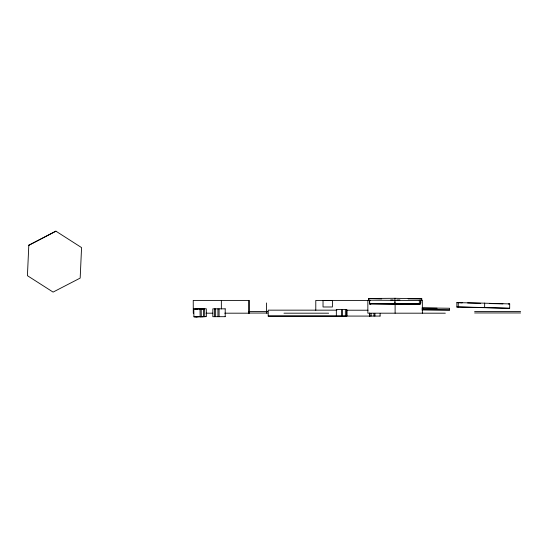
<?xml version="1.0" encoding="UTF-8"?>
<svg xmlns="http://www.w3.org/2000/svg" width="548" height="548" viewBox="0 0 548 548"><rect width="100%" height="100%" fill="white"/><g stroke="black" fill="none" stroke-linecap="round" stroke-linejoin="round"><path stroke-width="0.82" d="M336.417 309.449L346.788 309.449L346.788 316.073L268.205 316.073L268.205 310.154L336.89 310.161M369.585 316.032L369.592 313.1M370.058 316.086L346.555 316.073M420.474 300.585L420.446 303.907L395.067 304.024M369.701 316.073L369.708 313.216M509.674 308.298L456.861 307.024L456.874 302.633L484.665 303.167L484.644 307.558L509.674 308.298L509.695 303.914L484.453 303.188M456.861 307.024L458.238 306.914L458.251 302.53M449.538 310.004L449.559 308.25L423.056 307.921L423.042 309.682L449.538 310.004L421.816 309.88M268.205 316.073L346.213 316.086M28.811 245.175L27.421 275.678L53.088 292.098L80.172 278.096L81.563 247.593L55.896 231.167L28.832 245.257L55.896 231.167M420.069 300.174C421.186 299.955 421.254 304.311 420.015 303.996L394.574 304.147M370.249 303.996L369.647 303.989L369.674 300.379M370.852 303.982L369.9 303.907M420.487 300.188L420.487 303.688L419.747 303.996M204.712 316.655L206.404 316.614L206.281 308.764L204.582 308.791L204.76 316.655L194.102 316.826M460.779 302.729L461.957 302.64M508.318 304.017L509.695 303.914M369.701 303.688L420.227 303.681M201.876 308.839L196.218 308.949M196.574 308.935L195.52 308.956L195.951 308.949M201.623 308.846L200.027 308.867L200.15 316.71L203.582 316.662L203.459 308.812L200.027 308.867M202.054 308.839L204.582 308.798M201.808 316.696L205.301 316.655M196.698 316.785L195.643 316.806L198.027 316.771M204.699 308.819L193.882 308.983M201.596 308.839L202.5 308.853M200.438 316.737L202.616 316.703M200.595 316.737L194.191 316.826M197.903 308.921L194.43 308.976M370.304 300.523L368.592 300.516L368.516 298.468L395.19 298.297M408.116 298.9L421.741 298.811L421.741 300.51L419.775 300.523M396.868 300.003L399.91 299.982M368.516 300.174L421.741 300.51M394.498 303.53L395.464 303.53M394.512 304.147L395.546 304.14M395.485 304.147L394.923 304.147M369.558 300.407L315.785 300.407L315.785 310.264M419.809 300.407L422.364 300.407L422.364 313.189M225.118 308.832L212.829 308.832L212.829 316.682L225.118 316.682M368.016 310.223L346.74 310.209L346.74 310.579M248.771 311.456L267.828 311.456M474.602 311.579L520.6 311.579M474.602 312.949L520.6 312.949M248.771 313.045L267.828 313.045M193.67 313.189L193.28 313.189L193.239 300.407L249.422 300.407L249.456 313.189L224.755 313.189M206.021 313.189L212.829 313.189M283.967 313.189L328.642 313.189M445.325 313.189L367.852 313.189L367.852 300.407M380.031 316.073L369.66 316.073L369.66 313.586M421.741 298.811L394.923 298.297L394.93 303.407L419.405 303.88M381.675 298.893L368.516 298.468M390.683 299.975L393.19 299.989M395.334 304.024L370.592 303.565M370.304 303.996L395.135 304.133M421.837 308.12L437.085 308.25M489.576 303.565L502.934 303.866M458.238 306.914L484.644 307.558M456.874 302.633L462.485 302.784M467.602 302.934L480.397 303.311M201.171 308.846L201.287 316.689M193.793 308.983L193.917 316.833M346.857 310.154L346.863 316.018M421.665 298.468L421.665 300.174M419.336 300.188L419.336 303.565M395.108 303.818L395.108 313.189M394.978 301.886L394.978 303.537M380.1 313.586L380.1 316.073M374.928 313.586L374.928 316.073M373.969 313.586L373.969 316.073M371.099 313.586L371.099 316.073M369.619 299.852L369.619 303.982M345.35 309.449L345.35 316.073M342.473 309.449L342.473 316.073M341.52 309.449L341.52 316.073M336.342 309.449L336.342 316.073M266.492 302.962L266.492 313.189M248.607 300.407L248.607 313.189M225.214 308.832L225.214 316.682M221.351 300.407L221.351 308.928M219.077 308.832L219.077 316.682M217.94 308.832L217.94 316.682M215.631 308.832L215.638 316.682M214.535 308.832L214.535 316.682M332.403 300.585L323.032 300.585L323.032 306.983L332.403 306.983L332.403 300.585M421.481 298.811L421.405 298.468L421.481 300.51L421.481 298.811"/></g></svg>
